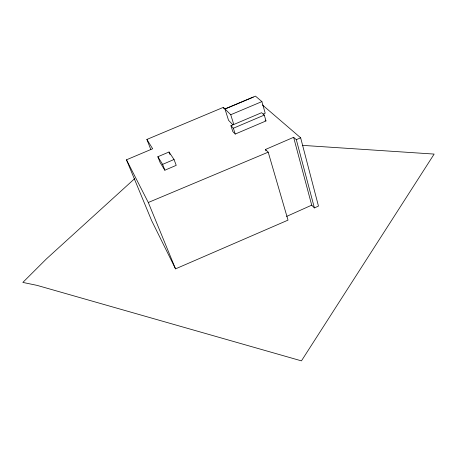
<?xml version="1.0" encoding="UTF-8"?>
<svg xmlns="http://www.w3.org/2000/svg" width="457" height="457" viewBox="0 0 457 457"><rect width="100%" height="100%" fill="white"/><g stroke="black" fill="none" stroke-linecap="round" stroke-linejoin="round"><path stroke-width="0.69" d="M134.684 178.636L46.448 258.873L22.85 282.42L37.068 285.374L301.443 360.87L434.15 154.083L302.397 145.36M286.585 216.424L311.714 205.159L314.399 207.918L318.466 206.09L300.643 137.797L262.449 104.979M265.9 150.827L265.5 149.468L293.617 137.311L296.313 139.671L314.399 207.918M296.313 139.671L300.643 137.797M253.304 97.118L225.055 108.989L223.399 107.338L146.886 139.442L152.655 148.759L126.463 159.813L151.678 220.708L175.534 268.865L288.019 220.131L268.202 152.17L265.5 149.468M157.865 156.734L162.601 164.371L174.037 159.499L176.225 165.348L164.851 170.215L160.081 162.475L157.865 156.734L169.033 151.998L174.037 159.499M235.218 134.061L265.974 120.951L264.295 115.084L261.61 112.702L230.956 125.698L232.79 131.502L235.218 134.061L233.378 128.223L230.956 125.698M263.238 114.039L265.209 113.205L261.901 101.597L255.469 96.13L224.947 108.955L228.546 120.317L232.899 124.807M233.378 128.223L264.295 115.084M224.947 108.955L230.734 114.741L261.901 101.597M126.463 159.813L148.297 202.491L268.202 152.17M265.077 120.145L265.974 120.951M148.297 202.491L175.534 268.865M146.886 139.442L150.77 149.405M162.601 164.371L164.851 170.215M169.033 151.998L169.993 154.552M223.399 107.338L223.833 108.692M230.734 114.741L233.716 124.264M293.617 137.311L311.714 205.159"/></g></svg>
